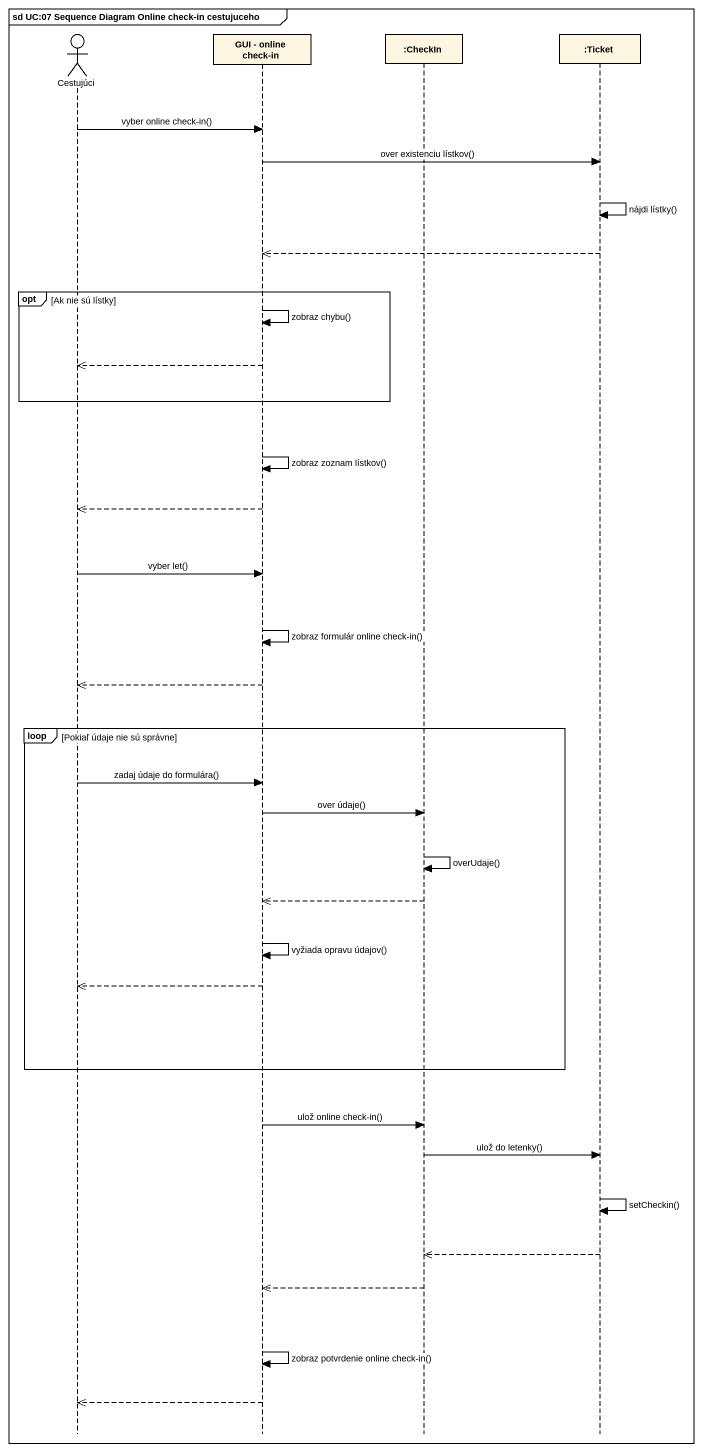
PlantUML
@startuml
mainframe sd UC:07 Sequence Diagram Online check-in cestujuceho
hide footbox
actor Cestujúci
participant "GUI - online check-in" as GUI_online_check_in
participant ":CheckIn" as CheckIn
participant ":Ticket" as Ticket

Cestujúci -> GUI_online_check_in : vyber online check-in()
GUI_online_check_in -> Ticket : over existenciu lístkov()
Ticket -> Ticket : nájdi lístky()
Ticket -->> GUI_online_check_in
opt Ak nie sú lístky
  GUI_online_check_in -> GUI_online_check_in : zobraz chybu()
  GUI_online_check_in -->> Cestujúci
end
GUI_online_check_in -> GUI_online_check_in : zobraz zoznam lístkov()
GUI_online_check_in -->> Cestujúci
Cestujúci -> GUI_online_check_in : vyber let()
GUI_online_check_in -> GUI_online_check_in : zobraz formulár online check-in()
GUI_online_check_in -->> Cestujúci
loop Pokiaľ údaje nie sú správne
  Cestujúci -> GUI_online_check_in : zadaj údaje do formulára()
  GUI_online_check_in -> CheckIn : over údaje()
  CheckIn -> CheckIn : overUdaje()
  CheckIn -->> GUI_online_check_in
  GUI_online_check_in -> GUI_online_check_in : vyžiada opravu údajov()
  GUI_online_check_in -->> Cestujúci
end
GUI_online_check_in -> CheckIn : ulož online check-in()
CheckIn -> Ticket : ulož do letenky()
Ticket -> Ticket : setCheckin()
Ticket -->> CheckIn
CheckIn -->> GUI_online_check_in
GUI_online_check_in -> GUI_online_check_in : zobraz potvrdenie online check-in()
GUI_online_check_in -->> Cestujúci
@enduml
